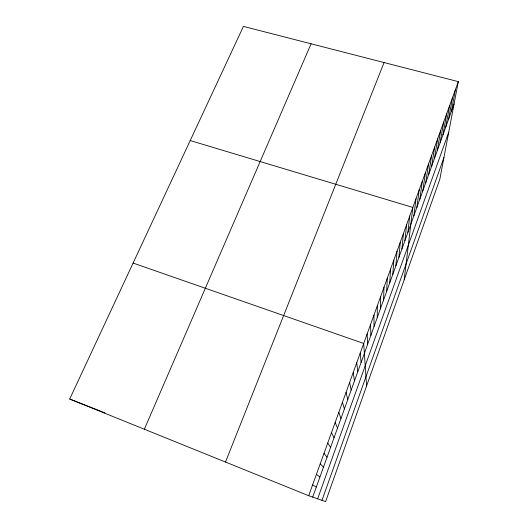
<?xml version="1.0" encoding="UTF-8"?>
<svg xmlns="http://www.w3.org/2000/svg" width="528" height="528" viewBox="0 0 528 528"><rect width="100%" height="100%" fill="white"/><g stroke="black" fill="none" stroke-linecap="round" stroke-linejoin="round"><path stroke-width="0.79" d="M377.243 317.612L377.342 305.712M380.404 308.821L380.688 296.452M383.539 300.095L384.008 287.252M386.661 291.423L387.308 278.124M389.756 282.817L390.581 269.062M392.832 274.263L393.835 260.066M395.881 265.775L397.056 251.137M398.917 257.341L400.264 242.266M401.927 248.959L403.445 233.462M404.923 240.643L406.6 224.723M407.893 232.379L409.735 216.044M404.184 279.807L412.85 207.431L190.219 140.554M413.866 215.767L416.031 198.614M416.869 207.425L419.192 189.862M419.846 199.142L422.334 181.177M422.803 190.912L425.449 172.557M425.746 182.741L428.545 163.99M428.663 174.623L431.614 155.489M431.561 166.564L434.663 147.055M434.438 158.552L437.692 138.673M437.303 150.599L440.695 130.35M440.141 142.699L443.678 122.087M442.966 134.851L446.642 113.883M445.771 127.057L449.585 105.739M448.556 119.315L452.509 97.647M451.321 111.619L455.413 89.615M458.297 81.635L439.85 179.131L325.611 501.6L308.702 495.713L69.703 399.036L243.434 26.4L458.297 81.635L308.702 495.713M321.981 500.333L443.936 157.535M317.638 498.821L448.727 132.205M312.695 497.099L454.067 103.976M225.489 462.053L384.074 62.555M144.349 429.231L311.098 43.798M133.102 263.063L363.7 343.464L366.577 385.981M69.703 399.036L89.219 406.692M89.866 406.943L93.02 408.184M93.641 408.421L98.373 410.282M99.132 410.579L102.082 411.734M102.808 412.018L104.98 412.87M312.569 485.001L316.318 487.021M316.411 474.368L319.915 477.015M320.219 463.828L323.486 467.089M324.001 453.367L327.03 457.228M327.749 442.985L330.554 447.44M331.472 432.683L334.046 437.732M335.161 422.466L337.511 428.083M338.824 412.322L340.956 418.513M342.461 402.257L344.375 409.009M346.071 392.271L347.767 399.571M349.648 382.364L351.133 390.205M353.206 372.53L354.479 380.906M356.73 362.769L357.799 371.666M360.228 353.08L361.099 362.498M367.151 333.92L367.627 344.355M370.57 324.449L370.854 335.379M373.969 315.044L374.055 326.462"/></g></svg>
